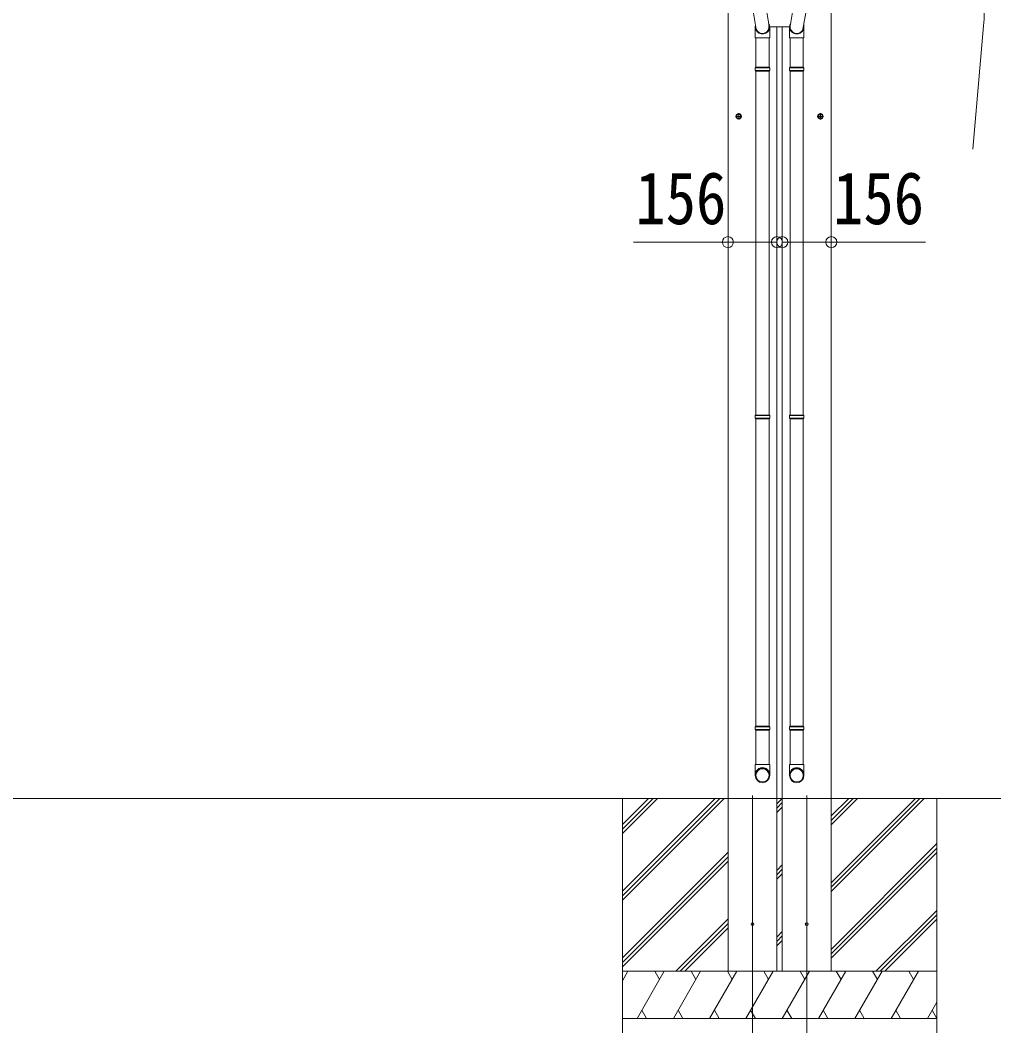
# Model space of a CAD drawing. Units: millimetres at full size. Extents: x -9783 to 33612, y -6828 to 13249.
# Drawn here: x -7087 to -3989, y -4226 to -1026 of the extents above; entities that cross this region are included whole.
import ezdxf
from ezdxf.enums import TextEntityAlignment as Align

# ---------------------------------------------------------------- set-up
doc = ezdxf.new("R2010")
doc.units = ezdxf.units.MM
doc.header["$LTSCALE"] = 35
doc.header["$PDMODE"] = 32
doc.header["$PDSIZE"] = 35
for name, color, linetype, lineweight in [('0-0_0', 7, 'Continuous', 9), ('0-1_本体', 4, 'Continuous', 9), ('0-2_部品', 7, 'Continuous', 9), ('0-7_合掌部品', 3, 'Continuous', 9), ('0-8_PARTS2', 2, 'Continuous', 9), ('0-A_寸法', 6, 'Continuous', 9)]:
    doc.layers.add(name, color=color, linetype=linetype, lineweight=lineweight)
doc.styles.add('ＭＳ ゴシック', font='')
doc.styles.get('ＭＳ ゴシック').set_extended_font_data('MS Gothic')

msp = doc.modelspace()

# ---------------------------------------------------------------- linework, layer by layer
at = {"layer": '0-0_0'}
for p, q in [((-7674.78, -3502.44), (-1668.11, -3502.44)), ((-5170.8, -3502.44), (-5170.8, -4202.44)), ((-5170.8, -3797.77), (-4875.47, -3502.44)), ((-5170.8, -3811.91), (-4861.33, -3502.44)), ((-5170.8, -3826.05), (-4847.19, -3502.44)), ((-5170.8, -3585.63), (-5087.61, -3502.44)), ((-5170.8, -3599.78), (-5073.47, -3502.44)), ((-5170.8, -3613.92), (-5059.32, -3502.44)), ((-4679.54, -3502.44), (-4662.53, -3502.44)), ((-4679.08, -3518.18), (-4663.34, -3502.44)), ((-4679.08, -3532.32), (-4662.53, -3515.77)), ((-4507.03, -3798.68), (-4210.79, -3502.44)), ((-4507.03, -3770.39), (-4239.07, -3502.44)), ((-4507.03, -3784.54), (-4224.93, -3502.44)), ((-4507.03, -3586.55), (-4422.92, -3502.44)), ((-4507.03, -3572.41), (-4437.06, -3502.44)), ((-4507.03, -3558.26), (-4451.21, -3502.44)), ((-4170.8, -3502.44), (-4170.8, -4202.44)), ((-4679.08, -3546.46), (-4662.53, -3529.91)), ((-4507.03, -3982.53), (-4170.8, -3646.3)), ((-5170.8, -4009.9), (-4834.58, -3673.68)), ((-4507.03, -3996.67), (-4170.8, -3660.44)), ((-4507.03, -4010.81), (-4170.8, -3674.59)), ((-5170.8, -4024.04), (-4834.58, -3687.82)), ((-5170.8, -4038.18), (-4834.58, -3701.96)), ((-4679.08, -3730.31), (-4662.53, -3713.76)), ((-4679.08, -3744.45), (-4662.53, -3727.9)), ((-4679.08, -3758.59), (-4662.53, -3742.05)), ((-4364.81, -4052.44), (-4170.8, -3858.43)), ((-5001.21, -4052.44), (-4834.58, -3885.81)), ((-4987.07, -4052.44), (-4834.58, -3899.95)), ((-4350.67, -4052.44), (-4170.8, -3872.58)), ((-4336.53, -4052.44), (-4170.8, -3886.72)), ((-4972.93, -4052.44), (-4834.58, -3914.09)), ((-4679.08, -3942.44), (-4662.53, -3925.89)), ((-4679.08, -3956.58), (-4662.53, -3940.04)), ((-4679.08, -3970.73), (-4662.53, -3954.18)), ((-4170.8, -4052.44), (-5170.8, -4052.44)), ((-5170.8, -4082.68), (-5153.34, -4052.44)), ((-5124.48, -4202.44), (-5037.87, -4052.44)), ((-5052.88, -4078.42), (-5067.88, -4052.44)), ((-5009.01, -4202.44), (-4922.41, -4052.44)), ((-4937.41, -4078.42), (-4952.41, -4052.44)), ((-4893.54, -4202.44), (-4806.93, -4052.44)), ((-4821.94, -4078.42), (-4836.94, -4052.44)), ((-4778.07, -4202.44), (-4691.46, -4052.44)), ((-4706.47, -4078.42), (-4721.47, -4052.44)), ((-4662.6, -4202.44), (-4575.99, -4052.44)), ((-4590.99, -4078.42), (-4606, -4052.44)), ((-4547.13, -4202.44), (-4460.52, -4052.44)), ((-4475.52, -4078.42), (-4490.53, -4052.44)), ((-4431.66, -4202.44), (-4345.05, -4052.44)), ((-4375.05, -4052.44), (-4360.05, -4078.42)), ((-4316.19, -4202.44), (-4229.58, -4052.44)), ((-4244.58, -4078.42), (-4259.58, -4052.44)), ((-5168.35, -4078.42), (-5170.8, -4074.17)), ((-4200.72, -4202.44), (-4170.8, -4150.63)), ((-5109.48, -4176.46), (-5094.48, -4202.44)), ((-4994.01, -4176.46), (-4979.01, -4202.44)), ((-4878.54, -4176.46), (-4863.54, -4202.44)), ((-4763.07, -4176.46), (-4748.07, -4202.44)), ((-4647.6, -4176.46), (-4632.6, -4202.44)), ((-4532.13, -4176.46), (-4517.13, -4202.44)), ((-4416.66, -4176.46), (-4401.66, -4202.44)), ((-4301.19, -4176.46), (-4286.19, -4202.44)), ((-4185.72, -4176.46), (-4170.8, -4202.44)), ((-5170.8, -4202.44), (-4170.8, -4202.44))]:
    msp.add_line(p, q, dxfattribs=at)
at = {"layer": '0-1_本体'}
for p, q in [((-4835.04, -872.44), (-4835.04, -4052.44)), ((-4507.03, -872.44), (-4507.03, -4052.44)), ((-4679.54, -1047.56), (-4679.54, -4052.44)), ((-4662.53, -1047.56), (-4662.53, -4052.44))]:
    msp.add_line(p, q, dxfattribs=at)
at = {"layer": '0-1_本体', "color": 6}
for p, q in [((-4835.54, -1732.62), (-4679.54, -1732.62)), ((-4506.53, -1732.62), (-4662.53, -1732.62))]:
    msp.add_line(p, q, dxfattribs=at)
at = {"layer": '0-2_部品'}
for p, q in [((-4720.61, -949.17), (-4704.7, -1045.34)), ((-4621.47, -949.17), (-4637.38, -1045.34)), ((-4756.13, -991.07), (-4745.4, -1054.66)), ((-4585.95, -991.07), (-4596.68, -1054.66)), ((-4748.54, -1047.84), (-4748.54, -1082.5)), ((-4702.54, -1082.5), (-4702.54, -1048.15)), ((-4639.53, -1082.5), (-4639.53, -1048.15)), ((-4593.53, -1047.84), (-4593.53, -1082.5)), ((-4748.54, -1082.5), (-4702.54, -1082.5)), ((-4746.54, -1082.5), (-4746.54, -1176.5)), ((-4704.54, -1082.5), (-4704.54, -1176.5)), ((-4593.53, -1082.5), (-4639.53, -1082.5)), ((-4637.53, -1082.5), (-4637.53, -1176.5)), ((-4595.53, -1082.5), (-4595.53, -1176.5)), ((-4748.54, -1178.5), (-4747.54, -1176.5)), ((-4748.54, -1178.5), (-4702.54, -1178.5)), ((-4748.54, -1178.5), (-4748.54, -1186.5)), ((-4747.54, -1176.5), (-4703.54, -1176.5)), ((-4702.54, -1178.5), (-4703.54, -1176.5)), ((-4639.53, -1178.5), (-4638.53, -1176.5)), ((-4593.53, -1178.5), (-4639.53, -1178.5)), ((-4594.53, -1176.5), (-4638.53, -1176.5)), ((-4593.53, -1178.5), (-4594.53, -1176.5)), ((-4593.53, -1178.5), (-4593.53, -1186.5)), ((-4748.54, -1186.5), (-4702.54, -1186.5)), ((-4748.54, -1186.5), (-4747.54, -1188.5)), ((-4747.54, -1188.5), (-4703.54, -1188.5)), ((-4746.54, -1188.5), (-4746.54, -2282.68)), ((-4704.54, -1188.5), (-4704.54, -2282.68)), ((-4593.53, -1186.5), (-4639.53, -1186.5)), ((-4594.53, -1188.5), (-4638.53, -1188.5)), ((-4637.53, -1188.5), (-4637.53, -2282.68)), ((-4595.53, -1188.5), (-4595.53, -2282.68)), ((-4593.53, -1186.5), (-4594.53, -1188.5)), ((-4811.04, -1332.56), (-4791.04, -1332.56)), ((-4807.54, -1328.81), (-4801.04, -1325.05)), ((-4801.04, -1342.56), (-4801.04, -1322.56)), ((-4801.04, -1325.05), (-4794.54, -1328.81)), ((-4794.54, -1336.31), (-4801.04, -1340.07)), ((-4794.54, -1328.81), (-4794.54, -1336.31)), ((-4531.03, -1332.56), (-4551.03, -1332.56)), ((-4541.03, -1325.05), (-4547.53, -1328.81)), ((-4547.53, -1328.81), (-4547.53, -1336.31)), ((-4547.53, -1336.31), (-4541.03, -1340.07)), ((-4541.03, -1342.56), (-4541.03, -1322.56)), ((-4534.53, -1328.81), (-4541.03, -1325.05)), ((-4748.54, -2284.68), (-4747.54, -2282.68)), ((-4748.54, -2284.68), (-4702.54, -2284.68)), ((-4748.54, -2284.68), (-4748.54, -2292.68)), ((-4748.54, -2292.68), (-4702.54, -2292.68)), ((-4748.54, -2292.68), (-4747.54, -2294.68)), ((-4747.54, -2282.68), (-4703.54, -2282.68)), ((-4747.54, -2294.68), (-4703.54, -2294.68)), ((-4746.54, -2294.68), (-4746.54, -3272.87)), ((-4704.54, -2294.68), (-4704.54, -3272.87)), ((-4702.54, -2284.68), (-4703.54, -2282.68)), ((-4639.53, -2284.68), (-4638.53, -2282.68)), ((-4593.53, -2284.68), (-4639.53, -2284.68)), ((-4593.53, -2292.68), (-4639.53, -2292.68)), ((-4594.53, -2282.68), (-4638.53, -2282.68)), ((-4594.53, -2294.68), (-4638.53, -2294.68)), ((-4637.53, -2294.68), (-4637.53, -3272.87)), ((-4595.53, -2294.68), (-4595.53, -3272.87)), ((-4593.53, -2284.68), (-4594.53, -2282.68)), ((-4593.53, -2292.68), (-4594.53, -2294.68)), ((-4593.53, -2284.68), (-4593.53, -2292.68)), ((-4748.54, -3274.87), (-4747.54, -3272.87)), ((-4748.54, -3274.87), (-4702.54, -3274.87)), ((-4748.54, -3274.87), (-4748.54, -3282.87)), ((-4748.54, -3282.87), (-4702.54, -3282.87)), ((-4748.54, -3282.87), (-4747.54, -3284.87)), ((-4747.54, -3272.87), (-4703.54, -3272.87)), ((-4747.54, -3284.87), (-4703.54, -3284.87)), ((-4746.54, -3284.87), (-4746.54, -3394.87)), ((-4704.54, -3284.87), (-4704.54, -3394.87)), ((-4702.54, -3274.87), (-4703.54, -3272.87)), ((-4639.53, -3274.87), (-4638.53, -3272.87)), ((-4593.53, -3274.87), (-4639.53, -3274.87)), ((-4593.53, -3282.87), (-4639.53, -3282.87)), ((-4594.53, -3272.87), (-4638.53, -3272.87)), ((-4594.53, -3284.87), (-4638.53, -3284.87)), ((-4637.53, -3284.87), (-4637.53, -3394.87)), ((-4595.53, -3284.87), (-4595.53, -3394.87)), ((-4593.53, -3274.87), (-4594.53, -3272.87)), ((-4593.53, -3282.87), (-4594.53, -3284.87)), ((-4593.53, -3274.87), (-4593.53, -3282.87)), ((-4748.54, -3429.01), (-4748.54, -3394.87)), ((-4748.54, -3394.87), (-4702.54, -3394.87)), ((-4702.54, -3429.01), (-4702.54, -3394.87)), ((-4639.53, -3429.01), (-4639.53, -3394.87)), ((-4593.53, -3394.87), (-4639.53, -3394.87)), ((-4593.53, -3429.01), (-4593.53, -3394.87))]:
    msp.add_line(p, q, dxfattribs=at)
for points in [[(-4702.54, -1178.5), (-4702.54, -1186.5), (-4703.54, -1188.5)], [(-4639.53, -1178.5), (-4639.53, -1186.5), (-4638.53, -1188.5)], [(-4801.04, -1340.07), (-4807.54, -1336.31), (-4807.54, -1328.81)], [(-4541.03, -1340.07), (-4534.53, -1336.31), (-4534.53, -1328.81)], [(-4702.54, -2284.68), (-4702.54, -2292.68), (-4703.54, -2294.68)], [(-4639.53, -2284.68), (-4639.53, -2292.68), (-4638.53, -2294.68)], [(-4702.54, -3274.87), (-4702.54, -3282.87), (-4703.54, -3284.87)], [(-4639.53, -3274.87), (-4639.53, -3282.87), (-4638.53, -3284.87)]]:
    msp.add_lwpolyline(points, dxfattribs=at)
for centre, radius in [((-4801.04, -1332.56), 8.5), ((-4801.04, -1332.56), 7.7), ((-4801.04, -1332.56), 6.5), ((-4541.03, -1332.56), 8.5), ((-4541.03, -1332.56), 7.7), ((-4541.03, -1332.56), 6.5), ((-4757.29, -3902.44), 4.5), ((-4584.78, -3902.44), 4.5)]:
    msp.add_circle(centre, radius, dxfattribs=at)
for centre, start, end in [((-4732.54, -1048.15), 0, 2.54858), ((-4609.53, -1048.15), 177.45142, 180)]:
    msp.add_arc(centre, 30, start, end, dxfattribs=at)
for centre, major_axis, ratio, start_param, end_param in [((-4725.54, -1047.84), (-23, 0), 0.996195, 6.0000678, 10.0103449), ((-4725.54, -1047.84), (-21, 0), 0.996195, 0.3319459, 3.3482706), ((-4616.53, -1047.84), (23, 0), 0.996195, 2.5560258, 6.5663028), ((-4616.53, -1047.84), (21, 0), 0.996195, 2.9349147, 5.9512394), ((-4725.54, -3427.27), (23, 0), 0.996195, 6.2831853, 9.424778), ((-4725.54, -3429.01), (23, 0), 0.996195, 6.2831853, 9.424778), ((-4616.53, -3427.27), (-23, 0), 0.996195, 3.1415927, 6.2831853), ((-4616.53, -3429.01), (-23, 0), 0.996195, 3.1415927, 6.2831853), ((-4725.54, -3429.01), (0, -23.43), 0.981806, 4.712389, 7.8539816), ((-4616.53, -3429.01), (0, -23.43), 0.981806, 4.712389, 7.8539816)]:
    msp.add_ellipse(centre, major_axis=major_axis, ratio=ratio, start_param=start_param, end_param=end_param, dxfattribs=at)
for centre, major_axis in [((-4725.54, -3429.01), (-21, 0)), ((-4616.53, -3429.01), (21, 0))]:
    msp.add_ellipse(centre, major_axis=major_axis, ratio=0.996195, dxfattribs=at)
at = {"layer": '0-7_合掌部品'}
msp.add_line((-4702.55, -1047.56), (-4639.52, -1047.56), dxfattribs=at)
at = {"layer": '0-8_PARTS2'}
for p, q in [((-4757.29, -3493.23), (-4757.29, -4252.44)), ((-4584.78, -3493.23), (-4584.78, -4252.44))]:
    msp.add_line(p, q, dxfattribs=at)
at = {"layer": '0-A_寸法'}
for p, q in [((-4021.81, -1044.9), (-4056.17, -1437.4)), ((-4835.54, -1732.62), (-5135.54, -1732.62)), ((-4506.53, -1732.62), (-4206.53, -1732.62)), ((-5170.8, -4498.83), (-5170.8, -4202.44)), ((-5170.8, -4258.85), (-5170.8, -4202.44)), ((-4170.8, -4498.83), (-4170.8, -4202.44))]:
    msp.add_line(p, q, dxfattribs=at)
msp.add_arc((-4506.81, -1002.44), 486.86, 354.99678, 0, dxfattribs=at)
for p in [(-4835.54, -1732.62), (-4679.54, -1732.62), (-4662.53, -1732.62), (-4506.53, -1732.62)]:
    msp.add_point(p, dxfattribs=at)

# ---------------------------------------------------------------- texts
at = {"layer": '0-A_寸法', "color": 7, "style": 'ＭＳ ゴシック', "width": 0.85}
for p in [(-5129.92, -1725.62), (-4500.9, -1725.62)]:
    msp.add_text('156', height=166.8, dxfattribs=at).set_placement(p, align=Align.BOTTOM_LEFT)

doc.saveas('drawing.dxf')
